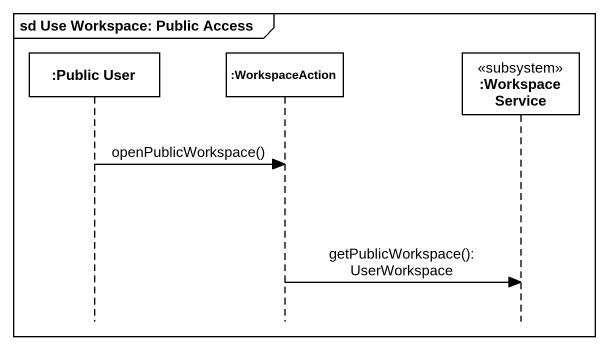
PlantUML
@startuml
mainframe sd Use Workspace: Public Access
hide footbox
participant ":Public User" as Public_User
participant ":WorkspaceAction" as WorkspaceAction
participant ":Workspace Service" as Workspace_Service <<subsystem>>

Public_User -> WorkspaceAction : openPublicWorkspace()
WorkspaceAction -> Workspace_Service : getPublicWorkspace(): UserWorkspace
@enduml
